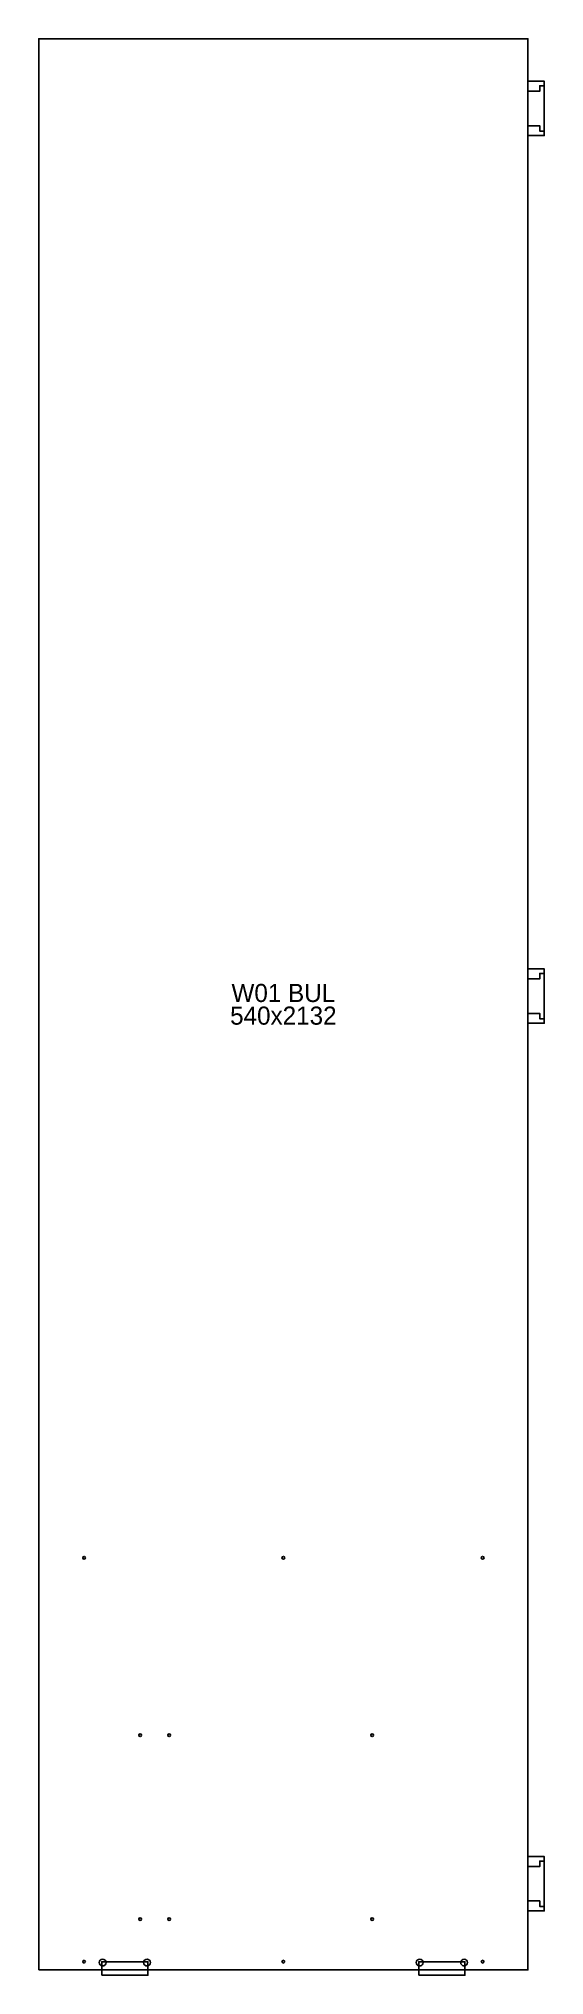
# Model space of a CAD drawing. Extents: x 0 to 558, y -6 to 2132.
import ezdxf
from ezdxf.enums import TextEntityAlignment as Align

# ---------------------------------------------------------------- set-up
doc = ezdxf.new("R2010")
doc.units = 0
for name, color, linetype in [('OUTLINE', 7, 'CONTINUOUS'), ('PUZZLE_DOG_BONES', 2, 'CONTINUOUS'), ('PUZZLE_HOLES_7_5MM', 3, 'CONTINUOUS'), ('PUZZLE_SOCKET', 1, 'CONTINUOUS'), ('RUNNERS_3MM', 5, 'CONTINUOUS'), ('SCREWS_3MM', 4, 'CONTINUOUS'), ('UNIT_NUMBER', 94, 'CONTINUOUS')]:
    doc.layers.add(name, color=color, linetype=linetype)

msp = doc.modelspace()

# ---------------------------------------------------------------- linework, layer by layer
at = {"layer": 'OUTLINE'}
msp.add_lwpolyline([(0, 0), (540, 0), (540, 70), (540, 76), (553, 76), (553, 70), (558, 70), (558, 120), (553, 120), (553, 114), (540, 114), (540, 120), (540, 1050), (540, 1056), (553, 1056), (553, 1050), (558, 1050), (558, 1100), (553, 1100), (553, 1094), (540, 1094), (540, 1100), (540, 2030), (540, 2036), (553, 2036), (553, 2030), (558, 2030), (558, 2080), (553, 2080), (553, 2074), (540, 2074), (540, 2080), (540, 2132), (0, 2132)], close=True, dxfattribs=at)
at = {"layer": 'PUZZLE_DOG_BONES'}
for points in [[(540, 2025), (558, 2025), (558, 2085), (540, 2085)], [(540, 1045), (558, 1045), (558, 1105), (540, 1105)], [(540, 65), (558, 65), (558, 125), (540, 125)]]:
    msp.add_lwpolyline(points, close=True, dxfattribs=at)
at = {"layer": 'PUZZLE_HOLES_7_5MM'}
for centre in [(70.5, 8), (119.5, 8), (420.5, 8), (469.5, 8)]:
    msp.add_circle(centre, 3.75, dxfattribs=at)
at = {"layer": 'PUZZLE_SOCKET'}
for points in [[(69.5, -6), (120.5, -6), (120.5, 9), (69.5, 9)], [(419.5, -6), (470.5, -6), (470.5, 9), (419.5, 9)]]:
    msp.add_lwpolyline(points, close=True, dxfattribs=at)
at = {"layer": 'RUNNERS_3MM'}
for centre in [(112, 259), (144, 259), (368, 259), (112, 56), (144, 56), (368, 56)]:
    msp.add_circle(centre, 1.5, dxfattribs=at)
at = {"layer": 'SCREWS_3MM'}
for centre in [(50, 455), (270, 455), (490, 455), (50, 9), (270, 9), (490, 9)]:
    msp.add_circle(centre, 1.5, dxfattribs=at)

# ---------------------------------------------------------------- texts
at = {"layer": 'UNIT_NUMBER'}
for s, p in [('W01 BUL', (270, 1078.5)), ('540x2132', (270, 1053.5))]:
    msp.add_text(s, height=20, dxfattribs=at).set_placement(p, align=Align.MIDDLE_CENTER)

doc.saveas('drawing.dxf')
